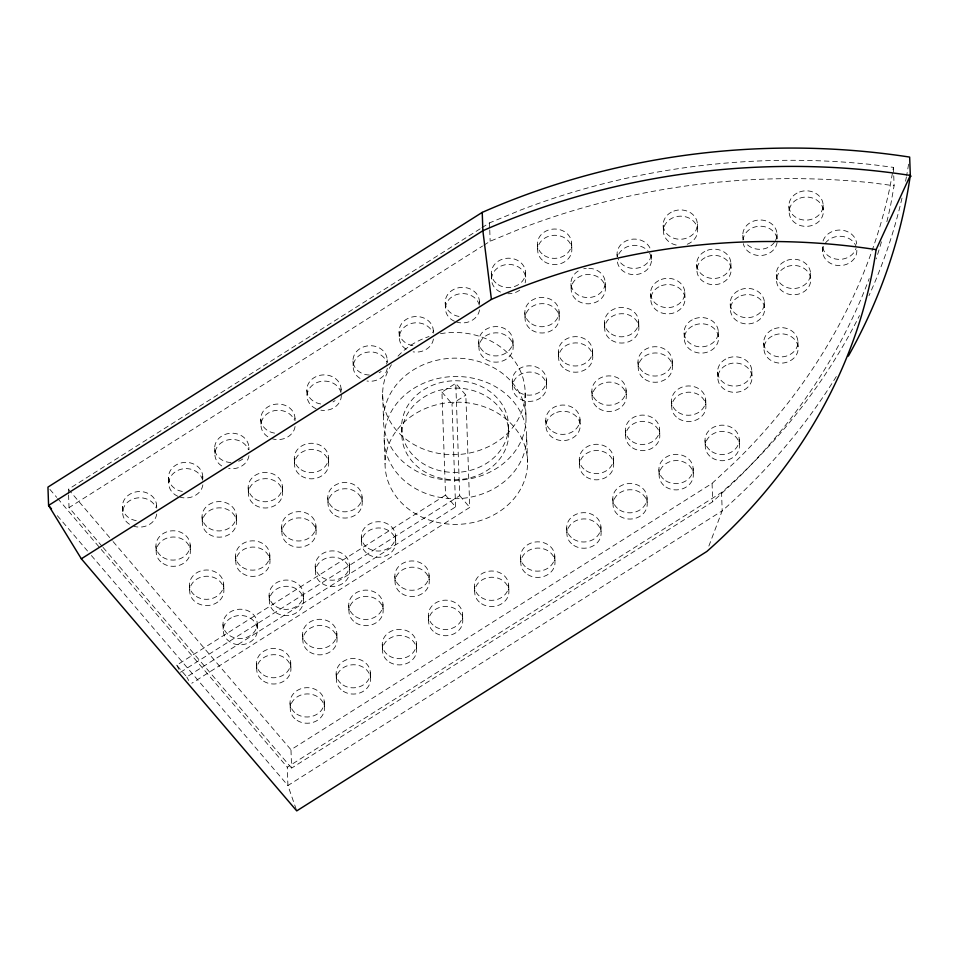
<?xml version="1.0" encoding="UTF-8"?>
<svg xmlns="http://www.w3.org/2000/svg" width="959" height="959" viewBox="0 0 959 959"><rect width="100%" height="100%" fill="white"/><g stroke="black" fill="none" stroke-linecap="round" stroke-linejoin="round"><path stroke-width="0.72" stroke-dasharray="4.79 3.6" d="M481.921 227.691L489.51 222.896L521.073 209.889A657.227 563.353 -2 0 1 871.623 164.528L893.452 167.369L890.132 186.19A659.037 564.899 -2 0 1 735.853 461.267L712.069 483.384L290.973 749.746L291.62 768.087L712.717 501.725L736.5 479.608A659.037 564.899 -2 0 0 869.202 278.589M893.452 167.369L894.1 185.71L890.767 204.531A659.037 564.899 -2 0 1 886.823 221.817M708.869 546.055L722.199 510.823A673.29 577.126 -2 0 0 837.818 374.082M68.545 493.501L68.401 489.27L480.663 228.494M102.086 546.294L69.036 507.611L482.569 246.031M483.827 245.24L490.157 241.236L521.72 228.23A657.227 563.353 -2 0 1 872.27 182.869L894.1 185.71M445.539 495.12L176.732 665.162L186.777 676.934L455.597 506.891L445.539 495.12L441.943 392.063L455.777 383.312L465.834 395.084L469.754 507.419L191.8 683.24M455.597 506.891L452.001 403.835L465.834 395.084M180.484 672.271L459.697 495.659L455.777 383.312M296.247 809.468L287.928 785.529L287.28 767.188L721.564 492.482A673.29 577.126 -2 0 0 859.48 315.583M441.943 392.063L452.001 403.835M459.697 495.659L469.754 507.419M68.401 489.27L112.143 540.456M113.114 541.595L290.973 749.746M103.057 547.421L291.62 768.087M49.892 489.378L56.701 497.349M57.684 498.488L287.28 767.188M57.348 515.69L87.509 550.993M91.393 555.537L287.928 785.529L722.199 510.823L721.564 492.482M186.777 676.934L188.659 680.482M176.732 665.162L179.225 669.897M823.122 204.878L823.337 211.112M822.666 251.546L822.45 245.3A17.106 14.661 -2 0 0 848.535 257.096L850.609 255.789A17.106 14.661 -2 0 0 856.027 248.453M810.523 273.267L810.739 279.513M797.936 341.668L798.152 347.901M788.933 206.077L789.149 212.311M777.006 234.044L777.222 240.277A17.106 14.661 -2 0 0 751.137 228.494L749.063 229.8A17.106 14.661 -2 0 0 743.153 239.294M776.334 274.478L776.55 280.711M764.419 302.445L764.635 308.678M763.748 342.866L763.963 349.1M751.82 370.833L752.036 377.067M742.817 235.243L742.997 240.23M739.233 439.234L739.449 445.467M730.89 263.21L731.118 269.443M730.231 303.643L730.446 309.877M718.303 331.61L718.519 337.844M717.632 372.032L717.847 378.278M712.069 483.384L712.717 501.725M705.716 399.999L705.932 406.244M705.045 440.433L705.261 446.666M697.373 223.986L697.589 230.22M696.702 264.408L696.929 270.654M693.117 468.4L693.333 474.633M684.786 292.375L685.002 298.621M684.115 332.809L684.33 339.042M672.187 360.776L672.415 367.009M671.528 401.21L671.744 407.443M663.184 225.185L663.4 231.419M659.6 429.176L659.816 435.41M651.485 259.386L651.269 253.152A17.106 14.661 -2 0 1 645.227 264.84L643.165 266.146A17.106 14.661 -2 0 1 617.992 258.642M658.929 469.598L659.145 475.832M650.598 293.586L650.813 299.819M647.013 497.565L647.229 503.799M638.67 321.553L638.886 327.786M637.999 361.975L638.226 368.208M626.083 389.941L626.299 396.175M625.412 430.375L625.628 436.609M617.081 254.351L617.164 256.844M613.484 458.342L613.712 464.576M605.153 282.318L605.369 288.563M612.825 498.764L613.041 505.009M604.482 322.751L604.697 328.985M600.897 526.731L601.113 532.976M592.566 350.718L592.782 356.952M591.895 391.14L592.111 397.386M579.967 419.107L580.183 425.352M579.296 459.541L579.524 465.774M571.636 243.095L571.852 249.328M570.965 283.516L571.18 289.762M566.709 527.929L566.925 534.175M559.037 311.483L559.265 317.729M558.378 351.917L558.594 358.151M554.782 555.896L555.009 562.142M546.45 379.884L546.666 386.117M545.779 420.318L545.995 426.551M537.448 244.293L537.663 250.527M525.52 272.26L525.736 278.494M524.849 312.694L525.076 318.927M525.148 392.902L526.035 418.58A71.266 61.088 -2 0 1 419.167 472.511A71.266 61.088 -2 0 1 419.131 366.674A71.266 61.088 -2 0 1 526.035 418.58M526.683 436.92A71.266 61.088 -2 0 1 419.802 490.852A71.266 61.088 -2 0 1 419.778 385.015A71.266 61.088 -2 0 1 526.683 436.92L527.582 462.598A71.266 61.088 -2 0 1 420.701 516.529A71.266 61.088 -2 0 1 420.677 410.704A71.266 61.088 -2 0 1 527.582 462.598M520.593 557.107L520.821 563.341M512.933 340.661L513.149 346.894M512.262 381.083L512.478 387.316M508.486 426.084A53.452 45.816 -2 0 1 428.325 466.53A53.452 45.816 -2 0 1 428.301 387.16A53.452 45.816 -2 0 1 508.486 426.084L508.738 433.42A53.452 45.816 -2 0 1 428.577 473.866A53.452 45.816 -2 0 1 428.565 394.497A53.452 45.816 -2 0 1 508.738 433.42M508.678 585.074L508.893 591.307M489.51 222.896L489.713 228.542M489.761 229.944L490.157 241.236M491.332 273.459L491.547 279.704M479.416 301.426L479.5 303.919M478.745 341.86L478.961 348.093M474.489 586.273L474.705 592.506M462.562 614.239L462.777 620.473M445.228 302.624L445.444 308.87M433.3 330.591L433.384 333.097M429.045 575.004L429.26 581.25M428.373 615.438L428.589 621.672M416.458 643.405L416.674 649.639M399.112 331.802L399.328 338.036M401.593 427.103L401.845 434.439M395.528 535.781L395.743 542.015M394.856 576.215L395.072 582.449M387.184 359.769L387.28 362.262M382.629 394.245L383.528 419.934M384.163 438.275L385.062 463.952M382.941 604.182L383.156 610.415M382.269 644.604L382.485 650.837M370.342 672.571L370.558 678.804M362.011 496.558L362.226 502.792M361.339 536.98L361.555 543.226M352.996 360.968L353.224 367.201M349.412 564.947L349.627 571.192M348.74 605.381L348.968 611.614M341.08 388.934L341.164 391.428M336.825 633.348L337.041 639.581M336.153 673.769L336.369 680.015M328.481 457.323L328.709 463.569M327.822 497.757L328.038 503.99M324.238 701.736L324.454 707.982M315.895 525.724L316.11 531.957M315.223 566.158L315.439 572.391M306.892 390.133L307.108 396.367M303.308 594.112L303.523 600.358M294.964 418.1L295.06 420.593M302.636 634.546L302.852 640.78M294.293 458.534L294.521 464.767M290.709 662.513L290.925 668.747M282.378 486.501L282.593 492.734M290.05 702.947L290.265 709.181M281.706 526.923L281.922 533.156M269.791 554.889L270.006 561.123M269.119 595.323L269.335 601.557M260.776 419.299L260.992 425.532M257.192 623.29L257.408 629.524M248.861 447.266L248.944 449.759M256.521 663.712L256.736 669.945M248.189 487.699L248.405 493.933M236.262 515.666L236.477 521.9M235.59 556.088L235.818 562.334M223.675 584.055L223.891 590.3M223.003 624.489L223.219 630.722M214.672 448.464L214.888 454.71M202.745 476.431L202.828 478.937M202.073 516.865L202.289 523.099M190.158 544.832L190.373 551.065M189.486 585.266L189.702 591.499M168.556 477.642L168.772 483.875M156.641 505.609L156.725 508.102M155.969 546.031L156.185 552.264M122.44 506.808L122.668 513.041M68.592 494.916L69.036 507.611M440.517 333.684A71.266 61.088 -2 0 1 525.076 395.456A71.266 61.088 -2 0 1 434.739 452.6A71.266 61.088 -2 0 1 391.428 364.732M398.021 356.149A71.266 61.088 -2 0 1 429.033 336.537M908.581 164.181A673.29 577.126 -2 0 1 906.651 175.509M906.387 176.924A673.29 577.126 -2 0 1 905.584 181.167M901.999 198.069A673.29 577.126 -2 0 1 868.974 295.672M881.441 241.86A659.037 564.899 -2 0 1 876.142 258.894M588.826 268.268A17.106 14.661 -2 0 1 603.679 288.743A17.106 14.661 -2 0 1 575.88 293.322A17.106 14.661 -2 0 1 581.334 269.503M583.755 268.772A17.106 14.661 -2 0 1 586.273 268.352M479.512 309.853A17.106 14.661 -2 0 1 456.772 322.128M454.434 321.253A17.106 14.661 -2 0 1 452.48 296.499A17.106 14.661 -2 0 1 479.356 305.489M500.55 292.087A17.106 14.661 -2 0 1 493.022 273.279A17.106 14.661 -2 0 1 514.408 265.235A17.106 14.661 -2 0 1 525.136 282.845M519.706 290.181A17.106 14.661 -2 0 1 507.886 293.754M459.013 316.446A17.106 14.661 -2 0 1 445.456 299.711A17.106 14.661 -2 0 1 464.779 287.496A17.106 14.661 -2 0 1 479.296 303.619M617.344 256.532A17.106 14.661 -2 0 1 623.11 242.675L625.172 241.368A17.106 14.661 -2 0 1 650.358 248.861M687.219 244.245A17.106 14.661 -2 0 0 689.497 243.214L691.559 241.908A17.106 14.661 -2 0 0 694.328 222.068A17.106 14.661 -2 0 0 671.504 218.436L669.442 219.743A17.106 14.661 -2 0 0 664.311 235.71A17.106 14.661 -2 0 0 679.739 245.48M777.114 242.471A17.106 14.661 -2 0 1 771.192 251.965L769.118 253.272A17.106 14.661 -2 0 1 743.309 243.658M775.531 240.457A17.106 14.661 -2 0 0 771.156 223.495A17.106 14.661 -2 0 0 750.921 222.26L748.847 223.567A17.106 14.661 -2 0 0 743.728 239.534M774.321 242.399A17.106 14.661 -2 0 1 770.976 245.732L768.902 247.038A17.106 14.661 -2 0 1 746.078 243.394M856.855 250.335A17.106 14.661 -2 0 1 850.825 262.023L848.751 263.329A17.106 14.661 -2 0 1 828.516 262.095A17.106 14.661 -2 0 1 824.141 245.12M825.351 243.178A17.106 14.661 -2 0 1 828.696 239.858L830.77 238.551A17.106 14.661 -2 0 1 855.943 246.043M823.05 240.961A17.106 14.661 -2 0 1 828.48 233.624L830.554 232.318A17.106 14.661 -2 0 1 856.639 244.101M248.956 455.693A17.106 14.661 -2 0 1 228.686 468.519M221.721 465.93A17.106 14.661 -2 0 1 221.925 442.339A17.106 14.661 -2 0 1 248.165 449.208M242.819 458.953A17.106 14.661 -2 0 1 238.491 461.291M230.999 462.526A17.106 14.661 -2 0 1 214.696 447.002A17.106 14.661 -2 0 1 233.373 433.252A17.106 14.661 -2 0 1 248.741 449.459M202.852 484.858A17.106 14.661 -2 0 1 180.1 497.134M177.775 496.259A17.106 14.661 -2 0 1 175.809 471.504A17.106 14.661 -2 0 1 202.697 480.495M182.354 491.452A17.106 14.661 -2 0 1 168.796 474.717A17.106 14.661 -2 0 1 188.108 462.502A17.106 14.661 -2 0 1 202.637 478.625M156.737 514.036A17.106 14.661 -2 0 1 133.996 526.299M129.501 524.273A17.106 14.661 -2 0 1 129.705 500.67A17.106 14.661 -2 0 1 155.945 507.551M136.238 520.629A17.106 14.661 -2 0 1 122.68 503.895A17.106 14.661 -2 0 1 142.004 491.667A17.106 14.661 -2 0 1 156.521 507.791M274.574 433.12A17.106 14.661 -2 0 1 261.016 416.386A17.106 14.661 -2 0 1 280.34 404.171A17.106 14.661 -2 0 1 294.857 420.294M295.072 426.527A17.106 14.661 -2 0 1 272.332 438.802M267.837 436.765A17.106 14.661 -2 0 1 268.041 413.173A17.106 14.661 -2 0 1 294.269 420.042M433.408 339.018A17.106 14.661 -2 0 1 413.125 351.857M406.172 349.268A17.106 14.661 -2 0 1 406.364 325.664A17.106 14.661 -2 0 1 432.605 332.545M412.909 345.612A17.106 14.661 -2 0 1 399.352 328.877A17.106 14.661 -2 0 1 418.663 316.662A17.106 14.661 -2 0 1 433.192 332.785M387.292 368.196A17.106 14.661 -2 0 1 367.009 381.023M360.057 378.433A17.106 14.661 -2 0 1 360.26 354.83A17.106 14.661 -2 0 1 386.501 361.711M369.335 375.017A17.106 14.661 -2 0 1 353.116 358.774A17.106 14.661 -2 0 1 373.399 345.947A17.106 14.661 -2 0 1 386.585 364.108M381.155 371.445A17.106 14.661 -2 0 1 379.093 372.751M335.051 400.61A17.106 14.661 -2 0 1 332.977 401.917M320.69 403.955A17.106 14.661 -2 0 1 307.132 387.22A17.106 14.661 -2 0 1 326.444 375.005A17.106 14.661 -2 0 1 340.96 391.128M341.296 395.168A17.106 14.661 -2 0 1 320.905 410.188M316.098 408.762A17.106 14.661 -2 0 1 314.144 383.996A17.106 14.661 -2 0 1 341.032 392.986M649.567 253.092A17.106 14.661 -2 0 1 645.455 271.073L643.381 272.38A17.106 14.661 -2 0 1 617.296 260.596M618.759 254.171A17.106 14.661 -2 0 1 623.326 248.908L625.4 247.602A17.106 14.661 -2 0 1 648.224 251.234M671.288 212.191L669.214 213.509A17.106 14.661 -2 0 0 666.445 233.337A17.106 14.661 -2 0 0 689.269 236.981L691.343 235.662A17.106 14.661 -2 0 0 694.112 215.835A17.106 14.661 -2 0 0 671.288 212.191M658.701 280.591L656.627 281.898A17.106 14.661 -2 0 0 653.858 301.737A17.106 14.661 -2 0 0 676.682 305.37L678.756 304.063A17.106 14.661 -2 0 0 681.525 284.236A17.106 14.661 -2 0 0 658.701 280.591M704.805 251.426L702.743 252.732A17.106 14.661 -2 0 0 699.962 272.56A17.106 14.661 -2 0 0 722.798 276.204L724.86 274.897A17.106 14.661 -2 0 0 727.629 255.058A17.106 14.661 -2 0 0 704.805 251.426M797.025 193.083L794.963 194.401A17.106 14.661 -2 0 0 792.194 214.229A17.106 14.661 -2 0 0 815.018 217.861L817.08 216.554A17.106 14.661 -2 0 0 819.861 196.727A17.106 14.661 -2 0 0 797.025 193.083M658.917 286.825L656.843 288.132A17.106 14.661 -2 0 0 654.074 307.971A17.106 14.661 -2 0 0 676.898 311.603L678.972 310.296A17.106 14.661 -2 0 0 681.741 290.469A17.106 14.661 -2 0 0 658.917 286.825M705.021 257.659L702.959 258.966A17.106 14.661 -2 0 0 700.19 278.805A17.106 14.661 -2 0 0 723.014 282.437L725.076 281.131A17.106 14.661 -2 0 0 727.857 261.304A17.106 14.661 -2 0 0 705.021 257.659M797.241 199.328L795.179 200.635A17.106 14.661 -2 0 0 792.41 220.462A17.106 14.661 -2 0 0 815.234 224.106L817.308 222.8A17.106 14.661 -2 0 0 820.077 202.96A17.106 14.661 -2 0 0 797.241 199.328M217.861 601.976L215.787 603.283A17.106 14.661 -2 0 1 189.75 592.23A17.106 14.661 -2 0 1 213.354 577.294A17.106 14.661 -2 0 1 217.861 601.976M540.636 397.805L538.562 399.112A17.106 14.661 -2 0 1 512.526 388.047A17.106 14.661 -2 0 1 536.129 373.123A17.106 14.661 -2 0 1 540.636 397.805M692.218 319.815L690.144 321.121A17.106 14.661 -2 0 0 687.375 340.96A17.106 14.661 -2 0 0 710.199 344.593L712.273 343.286A17.106 14.661 -2 0 0 715.042 323.459A17.106 14.661 -2 0 0 692.218 319.815M738.322 290.649L736.26 291.956A17.106 14.661 -2 0 0 733.491 311.795A17.106 14.661 -2 0 0 756.315 315.427L758.377 314.12A17.106 14.661 -2 0 0 761.158 294.293A17.106 14.661 -2 0 0 738.322 290.649M784.438 261.483L782.364 262.79A17.106 14.661 -2 0 0 779.595 282.617A17.106 14.661 -2 0 0 802.419 286.262L804.493 284.955A17.106 14.661 -2 0 0 807.262 265.128A17.106 14.661 -2 0 0 784.438 261.483M231.323 617.74L229.261 619.046A17.106 14.661 -2 0 0 233.756 643.729A17.106 14.661 -2 0 0 257.36 628.792A17.106 14.661 -2 0 0 231.323 617.74M554.098 413.557L552.036 414.863A17.106 14.661 -2 0 0 556.532 439.546A17.106 14.661 -2 0 0 580.147 424.621A17.106 14.661 -2 0 0 554.098 413.557M692.434 326.06L690.36 327.367A17.106 14.661 -2 0 0 687.591 347.194A17.106 14.661 -2 0 0 710.415 350.838L712.489 349.532A17.106 14.661 -2 0 0 715.258 329.692A17.106 14.661 -2 0 0 692.434 326.06M738.55 296.882L736.476 298.201A17.106 14.661 -2 0 0 733.707 318.028A17.106 14.661 -2 0 0 756.531 321.661L758.605 320.354A17.106 14.661 -2 0 0 761.374 300.527A17.106 14.661 -2 0 0 738.55 296.882M784.654 267.717L782.592 269.023A17.106 14.661 -2 0 0 779.811 288.863A17.106 14.661 -2 0 0 802.647 292.495L804.709 291.188A17.106 14.661 -2 0 0 807.478 271.361A17.106 14.661 -2 0 0 784.654 267.717M725.735 359.05L723.661 360.356A17.106 14.661 -2 0 0 720.892 380.184A17.106 14.661 -2 0 0 743.728 383.828L745.79 382.521A17.106 14.661 -2 0 0 748.559 362.682A17.106 14.661 -2 0 0 725.735 359.05M771.851 329.884L769.777 331.191A17.106 14.661 -2 0 0 767.008 351.018A17.106 14.661 -2 0 0 789.832 354.662L791.906 353.344A17.106 14.661 -2 0 0 794.675 333.516A17.106 14.661 -2 0 0 771.851 329.884M725.951 365.283L723.889 366.59A17.106 14.661 -2 0 0 721.108 386.417A17.106 14.661 -2 0 0 743.944 390.061L746.006 388.755A17.106 14.661 -2 0 0 748.775 368.927A17.106 14.661 -2 0 0 725.951 365.283M772.067 336.118L769.993 337.424A17.106 14.661 -2 0 0 767.224 357.251A17.106 14.661 -2 0 0 790.048 360.896L792.122 359.589A17.106 14.661 -2 0 0 794.891 339.75A17.106 14.661 -2 0 0 772.067 336.118M619.874 516.23A17.106 14.661 -2 0 0 647.109 505.992A17.106 14.661 -2 0 0 623.41 490.984A17.106 14.661 -2 0 0 619.874 516.23M619.658 509.996A17.106 14.661 -2 0 0 646.893 499.759A17.106 14.661 -2 0 0 623.194 484.751A17.106 14.661 -2 0 0 619.658 509.996M665.99 487.064A17.106 14.661 -2 0 0 693.225 476.827A17.106 14.661 -2 0 0 669.514 461.818A17.106 14.661 -2 0 0 665.99 487.064M712.105 457.899A17.106 14.661 -2 0 0 739.341 447.661A17.106 14.661 -2 0 0 715.63 432.653A17.106 14.661 -2 0 0 712.105 457.899M586.141 470.773A17.106 14.661 -2 0 0 613.376 460.524A17.106 14.661 -2 0 0 589.665 445.515A17.106 14.661 -2 0 0 586.141 470.773M586.357 477.007A17.106 14.661 -2 0 0 613.592 466.769A17.106 14.661 -2 0 0 589.893 451.761A17.106 14.661 -2 0 0 586.357 477.007M632.472 447.841A17.106 14.661 -2 0 0 659.708 437.604A17.106 14.661 -2 0 0 635.997 422.583A17.106 14.661 -2 0 0 632.472 447.841M598.955 408.606A17.106 14.661 -2 0 0 626.191 398.369A17.106 14.661 -2 0 0 602.48 383.36A17.106 14.661 -2 0 0 598.955 408.606M552.624 431.538A17.106 14.661 -2 0 0 579.859 421.301A17.106 14.661 -2 0 0 556.148 406.292A17.106 14.661 -2 0 0 552.624 431.538M565.426 369.383A17.106 14.661 -2 0 0 592.662 359.146A17.106 14.661 -2 0 0 568.963 344.137A17.106 14.661 -2 0 0 565.426 369.383M611.542 340.217A17.106 14.661 -2 0 0 638.778 329.98A17.106 14.661 -2 0 0 615.067 314.96A17.106 14.661 -2 0 0 611.542 340.217M519.107 392.315A17.106 14.661 -2 0 0 546.342 382.078A17.106 14.661 -2 0 0 522.631 367.069A17.106 14.661 -2 0 0 519.107 392.315M485.805 359.325A17.106 14.661 -2 0 0 513.041 349.088A17.106 14.661 -2 0 0 489.33 334.068A17.106 14.661 -2 0 0 485.805 359.325M531.909 330.16A17.106 14.661 -2 0 0 559.145 319.91A17.106 14.661 -2 0 0 535.446 304.902A17.106 14.661 -2 0 0 531.909 330.16M485.578 353.092A17.106 14.661 -2 0 0 512.813 342.842A17.106 14.661 -2 0 0 489.114 327.834A17.106 14.661 -2 0 0 485.578 353.092M544.508 261.759A17.106 14.661 -2 0 0 571.732 251.522A17.106 14.661 -2 0 0 548.033 236.513A17.106 14.661 -2 0 0 544.508 261.759M665.774 480.831A17.106 14.661 -2 0 0 693.009 470.593A17.106 14.661 -2 0 0 669.298 455.573A17.106 14.661 -2 0 0 665.774 480.831M711.878 451.665A17.106 14.661 -2 0 0 739.113 441.416A17.106 14.661 -2 0 0 715.414 426.407A17.106 14.661 -2 0 0 711.878 451.665M632.257 441.608A17.106 14.661 -2 0 0 659.492 431.358A17.106 14.661 -2 0 0 635.781 416.35A17.106 14.661 -2 0 0 632.257 441.608M678.361 412.43A17.106 14.661 -2 0 0 705.596 402.193A17.106 14.661 -2 0 0 681.897 387.184A17.106 14.661 -2 0 0 678.361 412.43M598.728 402.372A17.106 14.661 -2 0 0 625.963 392.135A17.106 14.661 -2 0 0 602.264 377.127A17.106 14.661 -2 0 0 598.728 402.372M644.844 373.207A17.106 14.661 -2 0 0 672.079 362.97A17.106 14.661 -2 0 0 648.368 347.961A17.106 14.661 -2 0 0 644.844 373.207M565.211 363.149A17.106 14.661 -2 0 0 592.446 352.912A17.106 14.661 -2 0 0 568.747 337.892A17.106 14.661 -2 0 0 565.211 363.149M611.327 333.984A17.106 14.661 -2 0 0 638.562 323.734A17.106 14.661 -2 0 0 614.851 308.726A17.106 14.661 -2 0 0 611.327 333.984M531.694 323.914A17.106 14.661 -2 0 0 558.929 313.677A17.106 14.661 -2 0 0 535.218 298.669A17.106 14.661 -2 0 0 531.694 323.914M578.025 300.994A17.106 14.661 -2 0 0 605.261 290.745A17.106 14.661 -2 0 0 581.55 275.736A17.106 14.661 -2 0 0 578.025 300.994M498.177 284.691A17.106 14.661 -2 0 0 525.412 274.454A17.106 14.661 -2 0 0 501.701 259.445A17.106 14.661 -2 0 0 498.177 284.691M544.28 255.526A17.106 14.661 -2 0 0 571.516 245.288A17.106 14.661 -2 0 0 547.817 230.268A17.106 14.661 -2 0 0 544.28 255.526M288.767 544.388A17.106 14.661 -2 0 0 316.002 534.151A17.106 14.661 -2 0 0 292.291 519.143A17.106 14.661 -2 0 0 288.767 544.388M309.469 645.779A17.106 14.661 -2 0 0 336.705 635.541A17.106 14.661 -2 0 0 313.006 620.521A17.106 14.661 -2 0 0 309.469 645.779M242.435 567.32A17.106 14.661 -2 0 0 269.671 557.083A17.106 14.661 -2 0 0 245.96 542.075A17.106 14.661 -2 0 0 242.435 567.32M276.168 612.789A17.106 14.661 -2 0 0 303.404 602.54A17.106 14.661 -2 0 0 279.704 587.531A17.106 14.661 -2 0 0 276.168 612.789M275.952 606.544A17.106 14.661 -2 0 0 303.188 596.306A17.106 14.661 -2 0 0 279.489 581.298A17.106 14.661 -2 0 0 275.952 606.544M322.068 577.378A17.106 14.661 -2 0 0 349.304 567.141A17.106 14.661 -2 0 0 325.592 552.132A17.106 14.661 -2 0 0 322.068 577.378M355.801 622.847A17.106 14.661 -2 0 0 383.037 612.609A17.106 14.661 -2 0 0 359.337 597.589A17.106 14.661 -2 0 0 355.801 622.847M355.585 616.613A17.106 14.661 -2 0 0 382.821 606.364A17.106 14.661 -2 0 0 359.11 591.355A17.106 14.661 -2 0 0 355.585 616.613M196.319 596.486A17.106 14.661 -2 0 0 223.555 586.249A17.106 14.661 -2 0 0 199.856 571.24A17.106 14.661 -2 0 0 196.319 596.486M255.022 498.932A17.106 14.661 -2 0 0 282.258 488.682A17.106 14.661 -2 0 0 258.558 473.674A17.106 14.661 -2 0 0 255.022 498.932M162.802 557.263A17.106 14.661 -2 0 0 190.038 547.026A17.106 14.661 -2 0 0 166.339 532.017A17.106 14.661 -2 0 0 162.802 557.263M163.018 563.496A17.106 14.661 -2 0 0 190.254 553.259A17.106 14.661 -2 0 0 166.554 538.251A17.106 14.661 -2 0 0 163.018 563.496M229.848 635.721A17.106 14.661 -2 0 0 257.084 625.472A17.106 14.661 -2 0 0 233.373 610.463A17.106 14.661 -2 0 0 229.848 635.721M343.214 691.235A17.106 14.661 -2 0 0 370.45 680.998A17.106 14.661 -2 0 0 346.738 665.99A17.106 14.661 -2 0 0 343.214 691.235M342.998 685.002A17.106 14.661 -2 0 0 370.234 674.764A17.106 14.661 -2 0 0 346.523 659.756A17.106 14.661 -2 0 0 342.998 685.002M297.098 720.413A17.106 14.661 -2 0 0 324.334 710.163A17.106 14.661 -2 0 0 300.635 695.155A17.106 14.661 -2 0 0 297.098 720.413M296.882 714.167A17.106 14.661 -2 0 0 324.118 703.93A17.106 14.661 -2 0 0 300.407 688.922A17.106 14.661 -2 0 0 296.882 714.167M322.284 583.623A17.106 14.661 -2 0 0 349.52 573.374A17.106 14.661 -2 0 0 325.808 558.366A17.106 14.661 -2 0 0 322.284 583.623M255.25 505.165A17.106 14.661 -2 0 0 282.485 494.928A17.106 14.661 -2 0 0 258.774 479.908A17.106 14.661 -2 0 0 255.25 505.165M309.697 652.012A17.106 14.661 -2 0 0 336.933 641.775A17.106 14.661 -2 0 0 313.221 626.766A17.106 14.661 -2 0 0 309.697 652.012M389.102 655.836A17.106 14.661 -2 0 0 416.338 645.599A17.106 14.661 -2 0 0 392.639 630.59A17.106 14.661 -2 0 0 389.102 655.836M389.318 662.07A17.106 14.661 -2 0 0 416.554 651.832A17.106 14.661 -2 0 0 392.854 636.824A17.106 14.661 -2 0 0 389.318 662.07M288.551 538.155A17.106 14.661 -2 0 0 315.787 527.918A17.106 14.661 -2 0 0 292.075 512.909A17.106 14.661 -2 0 0 288.551 538.155M208.918 528.097A17.106 14.661 -2 0 0 236.154 517.86A17.106 14.661 -2 0 0 212.442 502.84A17.106 14.661 -2 0 0 208.918 528.097M209.134 534.331A17.106 14.661 -2 0 0 236.37 524.093A17.106 14.661 -2 0 0 212.658 509.085A17.106 14.661 -2 0 0 209.134 534.331M263.365 674.944A17.106 14.661 -2 0 0 290.601 664.707A17.106 14.661 -2 0 0 266.89 649.699A17.106 14.661 -2 0 0 263.365 674.944M263.581 681.178A17.106 14.661 -2 0 0 290.817 670.94A17.106 14.661 -2 0 0 267.105 655.932A17.106 14.661 -2 0 0 263.581 681.178M301.354 476A17.106 14.661 -2 0 0 328.589 465.75A17.106 14.661 -2 0 0 304.89 450.742A17.106 14.661 -2 0 0 301.354 476M401.917 593.681A17.106 14.661 -2 0 0 429.152 583.432A17.106 14.661 -2 0 0 405.441 568.423A17.106 14.661 -2 0 0 401.917 593.681M401.701 587.435A17.106 14.661 -2 0 0 428.937 577.198A17.106 14.661 -2 0 0 405.225 562.19A17.106 14.661 -2 0 0 401.701 587.435M301.138 469.754A17.106 14.661 -2 0 0 328.374 459.517A17.106 14.661 -2 0 0 304.662 444.508A17.106 14.661 -2 0 0 301.138 469.754M435.218 626.671A17.106 14.661 -2 0 0 462.454 616.433A17.106 14.661 -2 0 0 438.743 601.413A17.106 14.661 -2 0 0 435.218 626.671M334.871 515.223A17.106 14.661 -2 0 0 362.106 504.985A17.106 14.661 -2 0 0 338.407 489.977A17.106 14.661 -2 0 0 334.871 515.223M435.434 632.904A17.106 14.661 -2 0 0 462.67 622.667A17.106 14.661 -2 0 0 438.958 607.658A17.106 14.661 -2 0 0 435.434 632.904M368.172 548.212A17.106 14.661 -2 0 0 395.408 537.975A17.106 14.661 -2 0 0 371.708 522.967A17.106 14.661 -2 0 0 368.172 548.212M368.4 554.446A17.106 14.661 -2 0 0 395.635 544.209A17.106 14.661 -2 0 0 371.924 529.2A17.106 14.661 -2 0 0 368.4 554.446M334.655 508.989A17.106 14.661 -2 0 0 361.891 498.74A17.106 14.661 -2 0 0 338.191 483.732A17.106 14.661 -2 0 0 334.655 508.989M481.55 603.738A17.106 14.661 -2 0 0 508.785 593.501A17.106 14.661 -2 0 0 485.074 578.481A17.106 14.661 -2 0 0 481.55 603.738M573.77 545.407A17.106 14.661 -2 0 0 601.005 535.158A17.106 14.661 -2 0 0 577.294 520.15A17.106 14.661 -2 0 0 573.77 545.407M573.554 539.162A17.106 14.661 -2 0 0 600.79 528.924A17.106 14.661 -2 0 0 577.078 513.916A17.106 14.661 -2 0 0 573.554 539.162M527.438 568.327A17.106 14.661 -2 0 0 554.674 558.09A17.106 14.661 -2 0 0 530.962 543.082A17.106 14.661 -2 0 0 527.438 568.327M527.654 574.573A17.106 14.661 -2 0 0 554.889 564.324A17.106 14.661 -2 0 0 531.19 549.315A17.106 14.661 -2 0 0 527.654 574.573M481.322 597.505A17.106 14.661 -2 0 0 508.558 587.256A17.106 14.661 -2 0 0 484.858 572.247A17.106 14.661 -2 0 0 481.322 597.505M678.576 418.675A17.106 14.661 -2 0 0 705.812 408.426A17.106 14.661 -2 0 0 682.113 393.418A17.106 14.661 -2 0 0 678.576 418.675M645.059 379.44A17.106 14.661 -2 0 0 672.295 369.203A17.106 14.661 -2 0 0 648.596 354.195A17.106 14.661 -2 0 0 645.059 379.44M242.651 573.554A17.106 14.661 -2 0 0 269.887 563.317A17.106 14.661 -2 0 0 246.187 548.308A17.106 14.661 -2 0 0 242.651 573.554"/><path stroke-width="1.44" d="M876.106 249.628L910.307 175.425L909.659 157.084A671.48 575.568 -2 0 0 482.233 212.395L47.95 487.1L48.585 505.441L81.335 558.797L296.739 810.882L706.819 551.485A605.968 519.406 -2 0 0 876.106 249.628A604.338 518.016 -2 0 0 491.416 299.4L81.335 558.797M51.51 508.857L48.585 505.441L482.868 230.735A671.48 575.568 -2 0 1 910.307 175.425L911.05 176.3M491.416 299.4L482.868 230.735L482.233 212.395M910.307 175.425A673.29 577.126 -2 0 1 848.331 356.125"/></g></svg>
